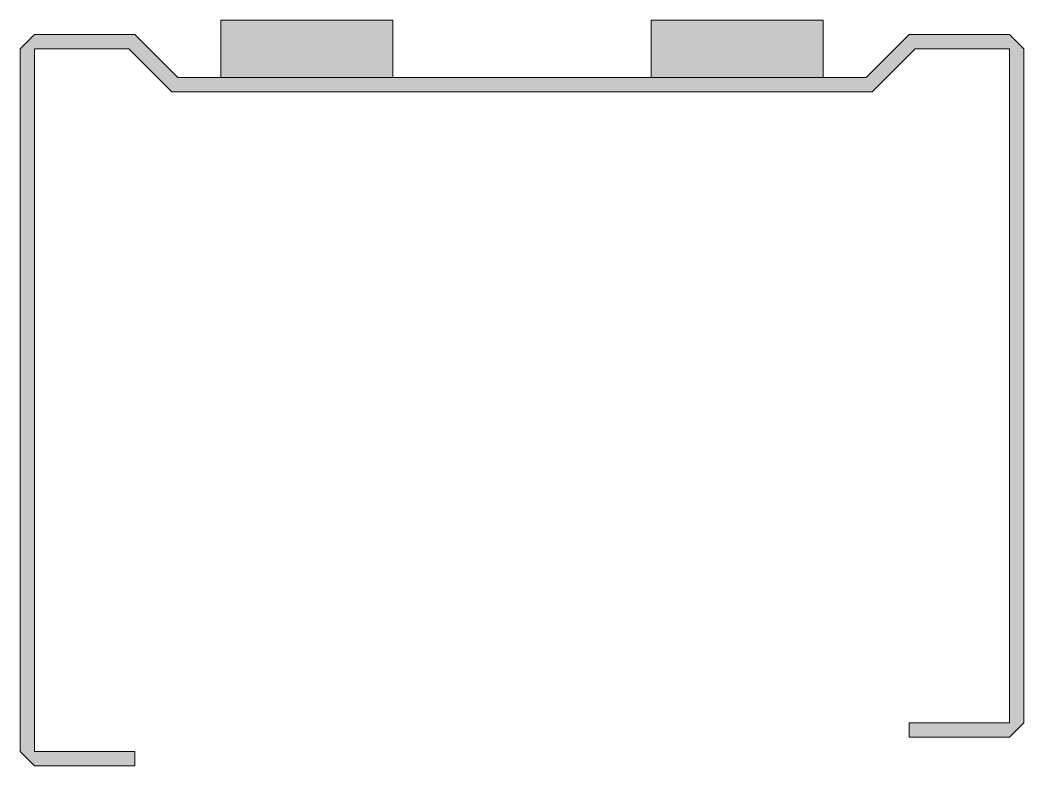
# Model space of a CAD drawing. Header units: metres. Extents: x -35 to 35, y -51 to 1.
import ezdxf

# ---------------------------------------------------------------- set-up
doc = ezdxf.new("R2010")
doc.units = ezdxf.units.M
doc.layers.add('A-DETL-GENF', color=92, linetype='Continuous', lineweight=18)

# ---------------------------------------------------------------- blocks, each defined once
blk = doc.blocks.new('22 metalstud profiel - 70 mm vert-2069731-00_0 Basismaterialen')
at = {"layer": 'A-DETL-GENF'}
for points in [[(-9, -3), (-9, 1), (-21, 1), (-21, -3)], [(21, -3), (21, 1), (9, 1), (9, -3)], [(-27, -51), (-27, -50), (-34, -50), (-34, -1), (-27.414, -1), (-24.414, -4), (24.414, -4), (27.414, -1), (34, -1), (34, -48), (27, -48), (27, -49), (34, -49), (35, -48), (35, -1), (34, 0), (27, 0), (24, -3), (-24, -3), (-27, 0), (-34, 0), (-35, -1), (-35, -50), (-34, -51), (-32.4, -51)]]:
    blk.add_hatch(color=256, dxfattribs=at).paths.add_polyline_path(points)
for p, q in [((-9, 1), (-21, 1)), ((-21, 1), (-21, -3)), ((-9, -3), (-9, 1)), ((21, 1), (9, 1)), ((9, 1), (9, -3)), ((21, -3), (21, 1)), ((-34, 0), (-35, -1)), ((-27, 0), (-34, 0)), ((-24, -3), (-27, 0)), ((27, 0), (24, -3)), ((34, 0), (27, 0)), ((35, -1), (34, 0)), ((-35, -1), (-35, -50)), ((-34, -50), (-34, -1)), ((-34, -1), (-27.414, -1)), ((-27.414, -1), (-24.414, -4)), ((24.414, -4), (27.414, -1)), ((27.414, -1), (34, -1)), ((34, -1), (34, -48)), ((35, -48), (35, -1)), ((24, -3), (-24, -3)), ((-24.414, -4), (24.414, -4)), ((34, -48), (27, -48)), ((27, -48), (27, -49)), ((34, -49), (35, -48)), ((27, -49), (34, -49)), ((-35, -50), (-34, -51)), ((-27, -50), (-34, -50)), ((-27, -51), (-27, -50)), ((-34, -51), (-27, -51))]:
    blk.add_line(p, q, dxfattribs=at)

msp = doc.modelspace()

# ---------------------------------------------------------------- block references
msp.add_blockref('22 metalstud profiel - 70 mm vert-2069731-00_0 Basismaterialen', (0, 0))

doc.saveas('drawing.dxf')
